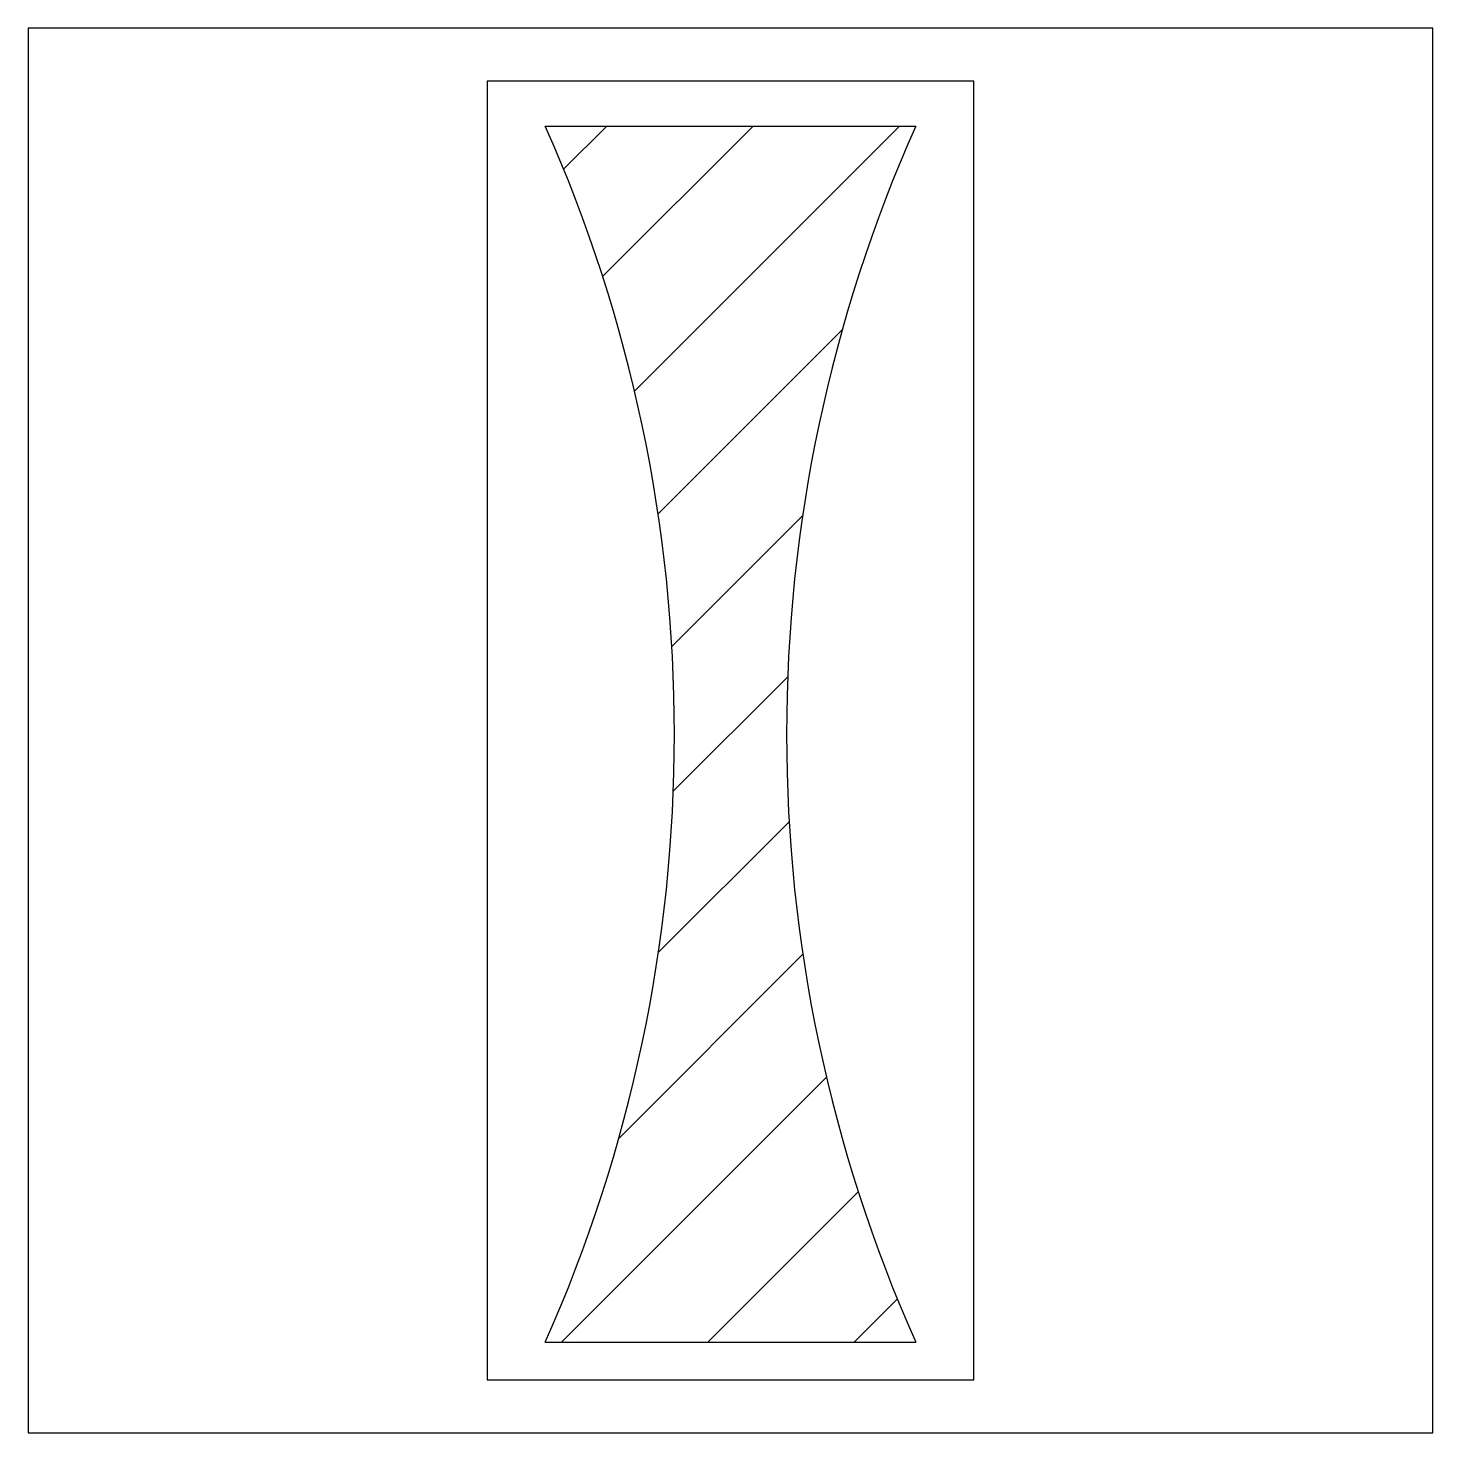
# Model space of a CAD drawing. Header units: millimetres. Extents: x 0 to 1000, y 0 to 1000.
import ezdxf

# ---------------------------------------------------------------- set-up
doc = ezdxf.new("R2010")
doc.units = ezdxf.units.MM
doc.layers.get('0').update_dxf_attribs({"color": 2})
for name, color, linetype in [('1', 1, 'Continuous'), ('2', 7, 'Continuous'), ('3', 7, 'Continuous')]:
    doc.layers.add(name, color=color, linetype=linetype)

msp = doc.modelspace()

# ---------------------------------------------------------------- linework, layer by layer
at = {"color": 2}
msp.add_lwpolyline([(0, 0), (1000, 0), (1000, 1000), (0, 1000)], close=True, dxfattribs=at)
at = {"layer": '1', "color": 1}
for p, q in [((326.7, 962.3), (326.7, 37.7)), ((673.3, 962.3), (326.7, 962.3)), ((673.3, 37.7), (673.3, 962.3)), ((326.7, 37.7), (673.3, 37.7))]:
    msp.add_line(p, q, dxfattribs=at)
at = {"layer": '2'}
for p, q in [((381.2, 899.5), (411.9, 930.2)), ((409, 823.1), (516.1, 930.2)), ((431.6, 741.6), (620.3, 930.2)), ((448.4, 654.2), (579.7, 785.5)), ((458.2, 559.8), (551.4, 653)), ((459.2, 456.7), (540.8, 538.2)), ((448.6, 341.9), (541.8, 435.1)), ((420.3, 209.4), (551.6, 340.7)), ((379.7, 64.6), (568.4, 253.3)), ((483.9, 64.6), (591, 171.8)), ((588.1, 64.6), (618.8, 95.4))]:
    msp.add_line(p, q, dxfattribs=at)
at = {"layer": '3'}
for p, q in [((368.1, 930.2), (631.9, 930.2)), ((368.1, 64.6), (631.9, 64.6))]:
    msp.add_line(p, q, dxfattribs=at)
for centre, start, end in [((-604.3, 497.4), 336.0074, 23.9926), ((1604.3, 497.4), 156.0074, 203.9926)]:
    msp.add_arc(centre, 1064.4, start, end, dxfattribs=at)

doc.saveas('drawing.dxf')
